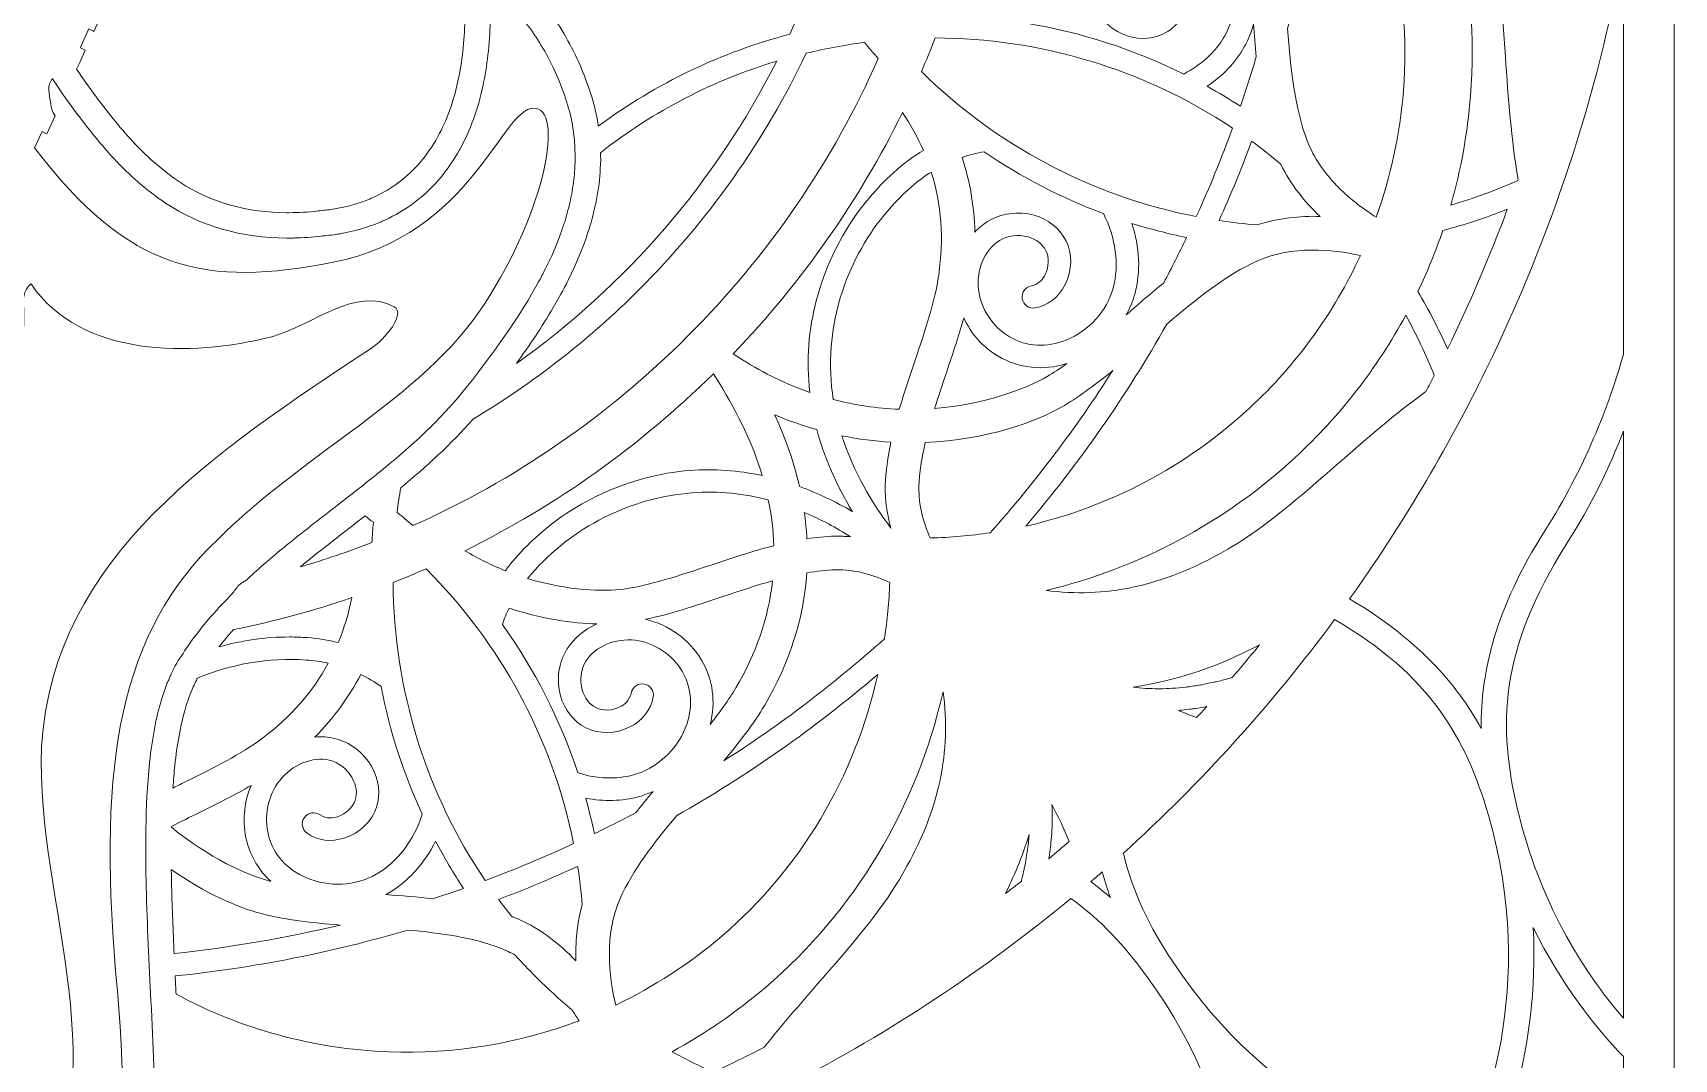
# Model space of a CAD drawing. Header units: millimetres. Extents: x -131 to 670, y -112 to 1620.
# Drawn here: x 60.8 to 254.4, y -29.6 to 91.5 of the extents above; entities that cross this region are included whole.
import ezdxf

# ---------------------------------------------------------------- set-up
doc = ezdxf.new("R2010")
doc.units = ezdxf.units.MM
doc.header["$MEASUREMENT"] = 0
doc.layers.add('Layer 4', color=7, linetype='Continuous')

msp = doc.modelspace()

# ---------------------------------------------------------------- linework, layer by layer
at = {"layer": 'Layer 4', "lineweight": 0}
msp.add_lwpolyline([(-130.85, 449.34), (-130.85, -111.88), (-130.85, -111.88), (254.45, -111.88), (254.45, -111.88), (254.45, 449.34), (-130.85, 449.34)], dxfattribs=at)
for points, knots in [([(111.75, 94.65), (111.76, 94.05), (111.76, 93.46), (111.74, 92.86), (111.68, 90.48), (111.43, 88.1), (110.93, 85.78), (110.44, 83.46), (109.65, 81.2), (108.52, 79.14), (107.94, 78.12), (107.28, 77.15), (106.54, 76.26), (105.79, 75.36), (104.93, 74.58), (104.03, 73.87), (103.12, 73.16), (102.11, 72.6), (101.08, 72.1), (100.55, 71.89), (100.04, 71.63), (99.49, 71.47), (99.49, 71.47), (98.68, 71.2), (98.68, 71.2), (98.68, 71.2), (97.84, 70.99), (97.84, 70.99), (97.3, 70.83), (96.72, 70.77), (96.16, 70.65), (95.6, 70.56), (95.01, 70.52), (94.43, 70.45), (93.27, 70.28), (92.12, 70.28), (90.97, 70.24), (90.88, 70.24), (90.8, 70.24), (90.71, 70.24), (86.2, 70.24), (81.81, 71.4), (78.07, 73.87), (76.18, 75.14), (74.44, 76.66), (72.83, 78.34), (71.23, 80.04), (69.76, 81.88), (68.33, 83.78), (67.52, 84.89), (66.69, 86.03), (65.92, 87.17), (65.92, 87.17), (66.29, 87.97), (66.29, 87.97), (66.29, 87.97), (66.94, 89.4), (66.94, 89.4), (66.94, 89.4), (66.94, 89.4), (66.94, 89.4), (66.94, 89.4), (66.94, 89.4), (66.94, 89.4), (66.94, 89.4), (66.37, 89.68), (66.37, 89.68), (66.37, 89.68), (66.37, 89.68), (66.37, 89.68), (66.37, 89.68), (66.37, 89.68), (66.37, 89.68), (66.37, 89.68), (66.48, 89.93), (66.48, 89.93), (66.48, 89.93), (67.39, 91.91), (67.39, 91.91), (67.39, 91.91), (67.83, 91.69), (67.83, 91.69), (67.83, 91.69), (67.96, 91.63), (67.96, 91.63), (67.96, 91.63), (67.96, 91.63), (67.96, 91.63), (67.96, 91.63), (67.96, 91.63), (67.96, 91.63), (67.96, 91.63), (69.71, 95.44), (69.71, 95.44), (69.71, 95.44), (69.71, 95.44), (69.71, 95.44), (69.71, 95.44), (69.71, 95.44), (69.71, 95.44), (69.71, 95.44), (69.14, 95.73), (69.14, 95.73), (69.14, 95.73), (69.64, 96.82), (69.64, 96.82), (69.64, 96.82), (70.3, 98.26), (70.3, 98.26), (70.3, 98.26), (70.85, 99.46), (70.85, 99.46), (70.85, 99.46), (71.29, 99.25), (71.29, 99.25), (71.29, 99.25), (71.42, 99.18), (71.42, 99.18), (71.42, 99.18), (71.42, 99.18), (71.42, 99.18), (71.42, 99.18), (71.43, 99.18), (71.43, 99.18), (71.43, 99.18), (73.17, 103), (73.17, 103), (73.17, 103), (73.17, 103), (73.17, 103), (73.17, 103), (73.17, 103), (73.17, 103), (73.17, 103), (73.17, 103), (73.17, 103), (73.17, 103), (72.6, 103.28), (72.6, 103.28), (72.6, 103.28), (74.31, 107.02), (74.31, 107.02), (74.31, 107.02), (74.89, 106.73), (74.89, 106.73), (74.89, 106.73), (76.64, 110.55), (76.64, 110.55), (76.64, 110.55), (76.64, 110.55), (76.64, 110.55), (76.64, 110.55), (76.64, 110.55), (76.64, 110.55), (76.64, 110.55), (76.06, 110.83), (76.06, 110.83), (76.06, 110.83), (76.06, 110.83), (76.06, 110.83), (76.06, 110.83), (76.06, 110.83), (76.06, 110.83), (76.06, 110.83), (76.31, 111.37), (76.31, 111.37), (76.31, 111.37), (77.77, 114.57), (77.77, 114.57), (77.77, 114.57), (78.19, 114.37), (78.19, 114.37), (78.19, 114.37), (78.35, 114.29), (78.35, 114.29), (78.35, 114.29), (78.35, 114.29), (78.35, 114.29), (78.35, 114.29), (80.1, 118.11), (80.1, 118.11), (80.1, 118.11), (80.1, 118.11), (80.1, 118.11), (80.1, 118.11), (80.1, 118.11), (80.1, 118.11), (80.1, 118.11), (80.09, 118.11), (80.09, 118.11), (80.09, 118.11), (79.52, 118.39), (79.52, 118.39), (79.52, 118.39), (80.44, 120.39), (80.44, 120.39), (80.44, 120.39), (81.92, 123.64), (81.92, 123.64), (81.92, 123.64), (82.46, 123.37), (82.46, 123.37), (82.46, 123.37), (82.5, 123.35), (82.5, 123.35), (82.5, 123.35), (82.5, 123.35), (82.5, 123.35), (82.5, 123.35), (82.5, 123.35), (82.5, 123.35), (82.5, 123.35), (84.25, 127.17), (84.25, 127.17), (84.25, 127.17), (84.25, 127.17), (84.25, 127.17), (84.25, 127.17), (84.25, 127.17), (84.25, 127.17), (84.25, 127.17), (84.21, 127.19), (84.21, 127.19), (84.21, 127.19), (84.2, 127.19), (84.2, 127.19), (84.2, 127.19), (84.16, 127.21), (84.16, 127.21), (84.16, 127.21), (83.67, 127.45), (83.67, 127.45), (83.67, 127.45), (85.85, 132.21), (85.85, 132.21), (85.85, 132.21), (86.08, 132.7), (86.08, 132.7), (86.08, 132.7), (86.31, 132.59), (86.31, 132.59), (86.31, 132.59), (86.65, 132.42), (86.65, 132.42), (86.65, 132.42), (86.65, 132.42), (86.65, 132.42), (86.65, 132.42), (88.4, 136.24), (88.4, 136.24), (88.4, 136.24), (88.4, 136.24), (88.4, 136.24), (88.4, 136.24), (88.4, 136.24), (88.4, 136.24), (88.4, 136.24), (87.83, 136.52), (87.83, 136.52), (87.83, 136.52), (87.83, 136.52), (87.83, 136.52), (87.83, 136.52), (87.83, 136.52), (87.83, 136.52), (87.83, 136.52), (90.23, 141.77), (90.23, 141.77), (90.23, 141.77), (90.4, 141.68), (90.4, 141.68), (90.4, 141.68), (90.81, 141.48), (90.81, 141.48), (90.81, 141.48), (90.81, 141.48), (90.81, 141.48), (90.81, 141.48), (90.81, 141.48), (90.81, 141.48), (90.81, 141.48), (92.56, 145.3), (92.56, 145.3), (92.56, 145.3), (92.56, 145.3), (92.56, 145.3), (92.56, 145.3), (92.56, 145.3), (92.56, 145.3), (92.56, 145.3), (92.2, 145.47), (92.2, 145.47), (92.2, 145.47), (91.98, 145.58), (91.98, 145.58), (91.98, 145.58), (95.08, 152.34), (95.08, 152.34), (95.08, 152.34), (95.5, 152.13), (95.5, 152.13), (95.5, 152.13), (95.65, 152.06), (95.65, 152.06), (95.65, 152.06), (95.65, 152.06), (95.65, 152.06), (95.65, 152.06), (95.65, 152.06), (95.65, 152.06), (95.65, 152.06), (97.4, 155.88), (97.4, 155.88), (97.4, 155.88), (97.4, 155.88), (97.4, 155.88), (97.4, 155.88), (97.05, 156.05), (97.05, 156.05), (97.05, 156.05), (96.83, 156.16), (96.83, 156.16), (96.83, 156.16), (98.68, 160.2), (98.68, 160.2), (98.68, 160.2), (99.92, 162.92), (99.92, 162.92), (99.92, 162.92), (100.5, 162.63), (100.5, 162.63), (100.5, 162.63), (102.25, 166.45), (102.25, 166.45), (102.25, 166.45), (102.25, 166.45), (102.25, 166.45), (102.25, 166.45), (102.25, 166.45), (102.25, 166.45), (102.25, 166.45), (101.88, 166.63), (101.88, 166.63), (101.88, 166.63), (101.67, 166.73), (101.67, 166.73), (101.67, 166.73), (104.77, 173.49), (104.77, 173.49), (104.77, 173.49), (105.35, 173.21), (105.35, 173.21), (105.35, 173.21), (107.1, 177.03), (107.1, 177.03), (107.1, 177.03), (107.1, 177.03), (107.1, 177.03), (107.1, 177.03), (107.1, 177.03), (107.1, 177.03), (107.1, 177.03), (106.74, 177.2), (106.74, 177.2), (106.74, 177.2), (106.52, 177.31), (106.52, 177.31), (106.52, 177.31), (110.31, 185.58), (110.31, 185.58), (110.31, 185.58), (110.89, 185.3), (110.89, 185.3), (110.89, 185.3), (112.63, 189.11), (112.63, 189.11), (112.63, 189.11), (112.63, 189.11), (112.63, 189.11), (112.63, 189.11), (112.06, 189.4), (112.06, 189.4), (112.06, 189.4), (114.84, 195.48), (114.84, 195.48), (116.26, 193.73), (117.79, 192.04), (119.41, 190.41), (128.12, 181.71), (138.66, 175.94), (149.8, 173.09), (150.91, 170.7), (151.94, 168.26), (152.87, 165.77), (147.14, 155.95), (143.84, 144.55), (143.84, 132.38), (143.84, 120.06), (147.22, 108.51), (153.09, 98.61), (152.19, 96.12), (151.18, 93.68), (150.08, 91.29), (142.07, 89.19), (134.39, 85.57), (127.49, 80.44), (127.19, 82.8), (126.39, 85.05), (125.52, 87.22), (124.53, 89.46), (123.4, 91.64), (121.94, 93.65), (121.2, 94.64), (120.38, 95.59), (119.41, 96.42), (118.46, 97.24), (117.32, 97.95), (115.97, 98.21), (115.72, 98.25), (115.46, 98.28), (115.2, 98.28), (114.76, 98.28), (114.32, 98.21), (113.89, 98.05), (113.21, 97.8), (112.6, 97.31), (112.23, 96.68), (112.04, 96.37), (111.92, 96.02), (111.83, 95.67), (111.81, 95.5), (111.76, 95.32), (111.76, 95.14), (111.76, 95.14), (111.75, 94.87), (111.75, 94.87), (111.75, 94.87), (111.75, 94.65), (111.75, 94.65)], [0, 0, 0, 0, 1, 1, 1, 2, 2, 2, 3, 3, 3, 4, 4, 4, 5, 5, 5, 6, 6, 6, 7, 7, 7, 8, 8, 8, 9, 9, 9, 10, 10, 10, 11, 11, 11, 12, 12, 12, 13, 13, 13, 14, 14, 14, 15, 15, 15, 16, 16, 16, 17, 17, 17, 18, 18, 18, 19, 19, 19, 20, 20, 20, 21, 21, 21, 22, 22, 22, 23, 23, 23, 24, 24, 24, 25, 25, 25, 26, 26, 26, 27, 27, 27, 28, 28, 28, 29, 29, 29, 30, 30, 30, 31, 31, 31, 32, 32, 32, 33, 33, 33, 34, 34, 34, 35, 35, 35, 36, 36, 36, 37, 37, 37, 38, 38, 38, 39, 39, 39, 40, 40, 40, 41, 41, 41, 42, 42, 42, 43, 43, 43, 44, 44, 44, 45, 45, 45, 46, 46, 46, 47, 47, 47, 48, 48, 48, 49, 49, 49, 50, 50, 50, 51, 51, 51, 52, 52, 52, 53, 53, 53, 54, 54, 54, 55, 55, 55, 56, 56, 56, 57, 57, 57, 58, 58, 58, 59, 59, 59, 60, 60, 60, 61, 61, 61, 62, 62, 62, 63, 63, 63, 64, 64, 64, 65, 65, 65, 66, 66, 66, 67, 67, 67, 68, 68, 68, 69, 69, 69, 70, 70, 70, 71, 71, 71, 72, 72, 72, 73, 73, 73, 74, 74, 74, 75, 75, 75, 76, 76, 76, 77, 77, 77, 78, 78, 78, 79, 79, 79, 80, 80, 80, 81, 81, 81, 82, 82, 82, 83, 83, 83, 84, 84, 84, 85, 85, 85, 86, 86, 86, 87, 87, 87, 88, 88, 88, 89, 89, 89, 90, 90, 90, 91, 91, 91, 92, 92, 92, 93, 93, 93, 94, 94, 94, 95, 95, 95, 96, 96, 96, 97, 97, 97, 98, 98, 98, 99, 99, 99, 100, 100, 100, 101, 101, 101, 102, 102, 102, 103, 103, 103, 104, 104, 104, 105, 105, 105, 106, 106, 106, 107, 107, 107, 108, 108, 108, 109, 109, 109, 110, 110, 110, 111, 111, 111, 112, 112, 112, 113, 113, 113, 114, 114, 114, 115, 115, 115, 116, 116, 116, 117, 117, 117, 118, 118, 118, 119, 119, 119, 120, 120, 120, 121, 121, 121, 122, 122, 122, 123, 123, 123, 124, 124, 124, 125, 125, 125, 126, 126, 126, 127, 127, 127, 128, 128, 128, 129, 129, 129, 130, 130, 130, 131, 131, 131, 132, 132, 132, 133, 133, 133, 134, 134, 134, 135, 135, 135, 136, 136, 136, 137, 137, 137, 138, 138, 138, 139, 139, 139, 140, 140, 140, 141, 141, 141, 142, 142, 142, 143, 143, 143, 144, 144, 144, 145, 145, 145, 146, 146, 146, 146]), ([(228.08, 71.14), (229.28, 75.31), (230.07, 79.62), (230.42, 84.02), (231.52, 97.88), (228.07, 111.58), (220.62, 123.44), (223.46, 121.3), (225.85, 118.75), (227.76, 115.81), (230.55, 111.52), (231.89, 107.1), (232.64, 104.14), (233.77, 99.76), (234.15, 94.34), (234.54, 88.61), (234.87, 83.79), (235.22, 78.88), (236.03, 74.15), (236.01, 74.11), (236, 74.07), (235.98, 74.03), (233.43, 72.9), (230.79, 71.93), (228.08, 71.14)], [0, 0, 0, 0, 1, 1, 1, 2, 2, 2, 3, 3, 3, 4, 4, 4, 5, 5, 5, 6, 6, 6, 7, 7, 7, 8, 8, 8, 8]), ([(214.81, 73.26), (214.75, 73.33), (214.68, 73.39), (214.62, 73.45), (213.19, 74.93), (211.93, 76.68), (211.15, 78.71), (209.68, 82.53), (209.18, 87.23), (208.83, 91.95), (211.26, 100.95), (212.86, 110.22), (213.61, 119.66), (220.29, 109.17), (223.48, 96.9), (222.51, 84.65), (222.1, 79.49), (221, 74.48), (219.28, 69.71), (217.85, 70.62), (216.25, 71.8), (214.81, 73.26)], [0, 0, 0, 0, 1, 1, 1, 2, 2, 2, 3, 3, 3, 4, 4, 4, 5, 5, 5, 6, 6, 6, 7, 7, 7, 7]), ([(185.51, 99.85), (185.16, 98.59), (185.09, 97.28), (185.38, 96.03), (185.8, 94.23), (187.05, 92.58), (188.74, 91.62), (190.26, 90.76), (191.95, 90.56), (193.5, 91.06), (195.15, 91.6), (196.54, 93.03), (197.13, 94.81), (197.65, 96.4), (197.44, 98.01), (196.56, 99.26), (196.14, 99.85), (195.31, 99.99), (194.72, 99.57), (194.12, 99.15), (193.98, 98.32), (194.4, 97.72), (194.94, 96.97), (194.77, 96.1), (194.62, 95.64), (194.3, 94.68), (193.52, 93.85), (192.68, 93.58), (191.85, 93.31), (190.91, 93.43), (190.04, 93.92), (189.01, 94.51), (188.21, 95.55), (187.96, 96.63), (187.5, 98.63), (188.48, 101.03), (190.34, 102.48), (192.14, 103.88), (194.63, 104.39), (196.84, 103.81), (199.1, 103.21), (200.87, 101.62), (201.84, 99.33), (202.96, 96.68), (202.79, 93.52), (201.41, 91.09), (200.36, 89.24), (198.64, 87.68), (196.57, 86.6), (190.65, 89.53), (184.39, 91.53), (178, 92.59), (177.72, 93.13), (177.47, 93.69), (177.25, 94.26), (180.66, 95.94), (183.45, 97.97), (185.51, 99.85)], [0, 0, 0, 0, 1, 1, 1, 2, 2, 2, 3, 3, 3, 4, 4, 4, 5, 5, 5, 6, 6, 6, 7, 7, 7, 8, 8, 8, 9, 9, 9, 10, 10, 10, 11, 11, 11, 12, 12, 12, 13, 13, 13, 14, 14, 14, 15, 15, 15, 16, 16, 16, 17, 17, 17, 18, 18, 18, 19, 19, 19, 19]), ([(248.45, 53.5), (246.74, 47.49), (243.9, 40.1), (239.2, 32.72), (233.36, 23.58), (231.6, 16.03), (231.67, 9.39), (228.76, 14.71), (224.18, 19.94), (216.15, 24.68), (222.19, 33.15), (227.58, 42.17), (232.24, 51.7), (239.97, 67.52), (245.38, 84.07), (248.45, 100.94), (248.45, 100.94), (248.45, 53.5), (248.45, 53.5)], [0, 0, 0, 0, 1, 1, 1, 2, 2, 2, 3, 3, 3, 4, 4, 4, 5, 5, 5, 6, 6, 6, 6]), ([(74.14, -9.32), (74.25, -13.8), (74.48, -18.34), (74.7, -22.74), (74.95, -27.81), (75.21, -33.06), (75.3, -38.22), (75.34, -41), (75.33, -43.27), (75.27, -45.4), (75.19, -48.15), (75.05, -50.41), (74.82, -52.52), (74.56, -54.95), (74.18, -57.3), (73.67, -59.48), (73.15, -61.71), (72.46, -63.99), (71.63, -66.26), (71.52, -66.56), (71.4, -66.85), (71.29, -67.15), (68.99, -67.63), (66.65, -67.99), (64.27, -68.26), (69.31, -61.73), (72.86, -44.37), (70.74, -21.57), (68.38, 3.72), (70.52, 19.39), (81.57, 30.7), (92.62, 42.01), (106.66, 48.15), (114.01, 59.41), (121.36, 70.68), (123.52, 82.62), (119.82, 82.57), (116.11, 82.53), (112.49, 67.59), (96.21, 64.4), (81.21, 61.47), (72.15, 63.17), (60.97, 77.9), (60.97, 77.9), (61.85, 79.82), (61.85, 79.82), (61.85, 79.82), (62.43, 79.54), (62.43, 79.54), (62.43, 79.54), (63.41, 81.68), (63.41, 81.68), (63.28, 81.81), (63.17, 81.97), (63.1, 82.16), (62.97, 82.56), (62.89, 82.93), (62.85, 83.31), (62.76, 83.77), (62.69, 84.22), (62.65, 84.71), (62.61, 85.26), (62.79, 85.7), (63.08, 86.03), (63.08, 86.03), (63.43, 85.5), (63.43, 85.5), (64.23, 84.3), (65.09, 83.12), (65.91, 82), (65.91, 82), (65.92, 81.99), (65.92, 81.99), (65.92, 81.99), (65.93, 81.97), (65.93, 81.97), (67.71, 79.61), (69.16, 77.86), (70.64, 76.29), (70.64, 76.29), (70.65, 76.27), (70.65, 76.27), (70.65, 76.27), (70.66, 76.26), (70.66, 76.26), (72.56, 74.29), (74.44, 72.69), (76.42, 71.37), (80.5, 68.67), (85.45, 67.24), (90.71, 67.24), (90.81, 67.24), (90.9, 67.24), (91, 67.24), (91, 67.24), (91.04, 67.24), (91.04, 67.24), (91.04, 67.24), (91.07, 67.24), (91.07, 67.24), (91.27, 67.25), (91.47, 67.25), (91.67, 67.26), (92.68, 67.29), (93.71, 67.32), (94.82, 67.48), (95, 67.5), (95.19, 67.52), (95.37, 67.54), (95.78, 67.58), (96.2, 67.62), (96.64, 67.69), (96.64, 67.69), (96.72, 67.7), (96.72, 67.7), (96.72, 67.7), (96.79, 67.72), (96.79, 67.72), (96.94, 67.75), (97.11, 67.78), (97.29, 67.81), (97.69, 67.88), (98.14, 67.96), (98.63, 68.1), (98.63, 68.1), (99.41, 68.3), (99.41, 68.3), (99.41, 68.3), (99.51, 68.32), (99.51, 68.32), (99.51, 68.32), (99.62, 68.36), (99.62, 68.36), (99.62, 68.36), (100.39, 68.61), (100.39, 68.61), (100.91, 68.77), (101.37, 68.96), (101.77, 69.13), (101.91, 69.2), (102.05, 69.26), (102.2, 69.31), (102.2, 69.31), (102.3, 69.36), (102.3, 69.36), (102.3, 69.36), (102.41, 69.41), (102.41, 69.41), (103.4, 69.9), (104.69, 70.58), (105.88, 71.51), (107.06, 72.44), (108.03, 73.36), (108.84, 74.33), (108.84, 74.33), (108.85, 74.34), (108.85, 74.34), (108.85, 74.34), (108.86, 74.35), (108.86, 74.35), (109.7, 75.38), (110.47, 76.49), (111.13, 77.66), (111.13, 77.66), (111.14, 77.68), (111.14, 77.68), (111.14, 77.68), (111.15, 77.7), (111.15, 77.7), (112.38, 79.94), (113.3, 82.46), (113.86, 85.15), (114.38, 87.53), (114.67, 90.1), (114.74, 92.8), (114.76, 93.43), (114.76, 94.06), (114.75, 94.69), (114.75, 94.69), (114.75, 94.83), (114.75, 94.83), (114.75, 94.83), (114.76, 94.99), (114.76, 94.99), (114.76, 94.99), (114.76, 95), (114.76, 95), (114.76, 95.01), (114.77, 95.03), (114.77, 95.04), (114.78, 95.08), (114.79, 95.1), (114.79, 95.11), (114.79, 95.11), (114.79, 95.12), (114.79, 95.12), (114.79, 95.12), (114.82, 95.16), (114.82, 95.16), (114.83, 95.18), (114.88, 95.22), (114.92, 95.23), (115, 95.26), (115.09, 95.28), (115.2, 95.28), (115.28, 95.28), (115.35, 95.27), (115.43, 95.26), (116.07, 95.13), (116.73, 94.76), (117.47, 94.14), (118.17, 93.54), (118.84, 92.8), (119.51, 91.88), (120.66, 90.31), (121.69, 88.46), (122.76, 86.06), (123.56, 84.05), (124.33, 81.91), (124.55, 79.8), (124.55, 79.8), (124.55, 79.74), (124.55, 79.74), (124.55, 79.74), (124.56, 79.68), (124.56, 79.68), (124.56, 79.68), (124.68, 78.85), (124.68, 78.85), (124.69, 78.75), (124.7, 78.62), (124.7, 78.49), (124.7, 78.37), (124.71, 78.25), (124.71, 78.14), (124.72, 77.93), (124.73, 77.72), (124.74, 77.51), (124.76, 77.15), (124.77, 76.82), (124.77, 76.5), (124.76, 76.23), (124.74, 75.96), (124.73, 75.69), (124.68, 74.83), (124.63, 74.02), (124.49, 73.31), (124.49, 73.31), (124.46, 73.2), (124.46, 73.2), (124.46, 73.2), (124.45, 73.08), (124.45, 73.08), (124.35, 72.28), (124.14, 71.43), (123.91, 70.54), (123.85, 70.32), (123.8, 70.09), (123.74, 69.86), (123.66, 69.57), (123.55, 69.26), (123.44, 68.92), (123.37, 68.71), (123.29, 68.5), (123.23, 68.28), (123.23, 68.28), (122.97, 67.51), (122.97, 67.51), (122.97, 67.51), (122.66, 66.76), (122.66, 66.76), (122.66, 66.76), (121.99, 65.15), (121.99, 65.15), (121.99, 65.15), (121.23, 63.58), (121.23, 63.58), (121.23, 63.58), (121.21, 63.55), (121.21, 63.55), (121.21, 63.55), (121.2, 63.53), (121.2, 63.53), (120.98, 63.05), (120.72, 62.57), (120.45, 62.1), (120.45, 62.1), (119.58, 60.54), (119.58, 60.54), (117.4, 56.88), (114.81, 53.23), (111.44, 49.03), (108.89, 45.92), (105.68, 42.85), (101.33, 39.36), (99.72, 38.07), (98.06, 36.79), (96.46, 35.54), (94.31, 33.88), (92.08, 32.15), (89.94, 30.39), (89.94, 30.39), (89.93, 30.38), (89.93, 30.38), (89.93, 30.38), (89.92, 30.38), (89.92, 30.38), (88.66, 29.32), (87.26, 28.11), (85.83, 26.77), (85.78, 26.76), (85.73, 26.75), (85.68, 26.73), (85.47, 26.59), (85.27, 26.45), (85.07, 26.3), (84.8, 25.96), (84.54, 25.61), (84.28, 25.26), (82.61, 23.6), (80.96, 21.75), (79.5, 19.74), (79.5, 19.74), (79.45, 19.68), (79.45, 19.68), (79.45, 19.68), (79.41, 19.62), (79.41, 19.62), (79.24, 19.36), (79.06, 19.09), (78.86, 18.81), (78.36, 18.08), (77.84, 17.33), (77.41, 16.48), (77.17, 16.05), (77, 15.64), (76.85, 15.27), (76.78, 15.11), (76.71, 14.95), (76.65, 14.82), (76.65, 14.82), (76.59, 14.69), (76.59, 14.69), (76.59, 14.69), (76.54, 14.55), (76.54, 14.55), (76.36, 14.04), (76.14, 13.44), (75.95, 12.84), (75.95, 12.84), (75.94, 12.81), (75.94, 12.81), (75.94, 12.81), (75.93, 12.78), (75.93, 12.78), (75.29, 10.62), (74.85, 8.26), (74.53, 5.37), (74.53, 5.37), (74.53, 5.36), (74.53, 5.36), (74.53, 5.36), (74.53, 5.35), (74.53, 5.35), (74, 0.09), (74.05, -5.25), (74.14, -9.32)], [0, 0, 0, 0, 1, 1, 1, 2, 2, 2, 3, 3, 3, 4, 4, 4, 5, 5, 5, 6, 6, 6, 7, 7, 7, 8, 8, 8, 9, 9, 9, 10, 10, 10, 11, 11, 11, 12, 12, 12, 13, 13, 13, 14, 14, 14, 15, 15, 15, 16, 16, 16, 17, 17, 17, 18, 18, 18, 19, 19, 19, 20, 20, 20, 21, 21, 21, 22, 22, 22, 23, 23, 23, 24, 24, 24, 25, 25, 25, 26, 26, 26, 27, 27, 27, 28, 28, 28, 29, 29, 29, 30, 30, 30, 31, 31, 31, 32, 32, 32, 33, 33, 33, 34, 34, 34, 35, 35, 35, 36, 36, 36, 37, 37, 37, 38, 38, 38, 39, 39, 39, 40, 40, 40, 41, 41, 41, 42, 42, 42, 43, 43, 43, 44, 44, 44, 45, 45, 45, 46, 46, 46, 47, 47, 47, 48, 48, 48, 49, 49, 49, 50, 50, 50, 51, 51, 51, 52, 52, 52, 53, 53, 53, 54, 54, 54, 55, 55, 55, 56, 56, 56, 57, 57, 57, 58, 58, 58, 59, 59, 59, 60, 60, 60, 61, 61, 61, 62, 62, 62, 63, 63, 63, 64, 64, 64, 65, 65, 65, 66, 66, 66, 67, 67, 67, 68, 68, 68, 69, 69, 69, 70, 70, 70, 71, 71, 71, 72, 72, 72, 73, 73, 73, 74, 74, 74, 75, 75, 75, 76, 76, 76, 77, 77, 77, 78, 78, 78, 79, 79, 79, 80, 80, 80, 81, 81, 81, 82, 82, 82, 83, 83, 83, 84, 84, 84, 85, 85, 85, 86, 86, 86, 87, 87, 87, 88, 88, 88, 89, 89, 89, 90, 90, 90, 91, 91, 91, 92, 92, 92, 93, 93, 93, 94, 94, 94, 95, 95, 95, 96, 96, 96, 97, 97, 97, 98, 98, 98, 99, 99, 99, 100, 100, 100, 101, 101, 101, 102, 102, 102, 103, 103, 103, 104, 104, 104, 105, 105, 105, 106, 106, 106, 107, 107, 107, 108, 108, 108, 109, 109, 109, 110, 110, 110, 111, 111, 111, 112, 112, 112, 113, 113, 113, 114, 114, 114, 115, 115, 115, 116, 116, 116, 117, 117, 117, 118, 118, 118, 119, 119, 119, 120, 120, 120, 121, 121, 121, 122, 122, 122, 122]), ([(203.71, 89.79), (204.2, 90.64), (204.56, 91.56), (204.81, 92.52), (204.91, 91.22), (205.01, 89.91), (205.13, 88.62), (204.54, 86.66), (203.92, 84.72), (203.26, 82.79), (201.97, 83.63), (200.66, 84.41), (199.34, 85.15), (201.16, 86.38), (202.67, 87.95), (203.71, 89.79)], [0, 0, 0, 0, 1, 1, 1, 2, 2, 2, 3, 3, 3, 4, 4, 4, 5, 5, 5, 5]), ([(132.3, 61.16), (140.54, 69.4), (147.17, 78.83), (152.02, 89.05), (154.29, 89.6), (156.58, 90.03), (158.89, 90.33), (159.42, 89.68), (159.97, 89.05), (160.52, 88.43), (155.2, 76.36), (147.64, 65.27), (138.03, 55.67), (128.52, 46.15), (117.53, 38.63), (105.59, 33.32), (104.99, 33.85), (104.37, 34.38), (103.74, 34.88), (103.86, 35.86), (104.01, 36.84), (104.17, 37.8), (107.19, 40.27), (110.11, 42.92), (112.71, 45.89), (119.76, 50.1), (126.34, 55.2), (132.3, 61.16)], [0, 0, 0, 0, 1, 1, 1, 2, 2, 2, 3, 3, 3, 4, 4, 4, 5, 5, 5, 6, 6, 6, 7, 7, 7, 8, 8, 8, 9, 9, 9, 9]), ([(165.62, 86.88), (166.18, 88.2), (166.73, 89.51), (167.25, 90.85), (179.51, 90.81), (191.75, 87.27), (202.34, 80.23), (201.05, 76.69), (199.62, 73.21), (198.05, 69.78), (185.56, 72.21), (174.36, 78.3), (165.62, 86.88)], [0, 0, 0, 0, 1, 1, 1, 2, 2, 2, 3, 3, 3, 4, 4, 4, 4]), ([(125.78, 66.47), (125.78, 66.47), (126.08, 67.35), (126.08, 67.35), (126.26, 67.93), (126.48, 68.51), (126.64, 69.1), (126.94, 70.3), (127.28, 71.49), (127.43, 72.72), (127.67, 73.93), (127.69, 75.18), (127.78, 76.41), (127.77, 76.71), (127.76, 77.02), (127.75, 77.32), (134.09, 82.28), (141.15, 85.89), (148.54, 88.12), (141.34, 73.87), (130.74, 61.62), (117.82, 52.44), (119.36, 54.58), (120.83, 56.77), (122.18, 59.04), (122.18, 59.04), (123.07, 60.64), (123.07, 60.64), (123.37, 61.17), (123.67, 61.71), (123.92, 62.27), (123.92, 62.27), (124.73, 63.92), (124.73, 63.92), (124.73, 63.92), (125.44, 65.62), (125.44, 65.62), (125.44, 65.62), (125.78, 66.47), (125.78, 66.47)], [0, 0, 0, 0, 1, 1, 1, 2, 2, 2, 3, 3, 3, 4, 4, 4, 5, 5, 5, 6, 6, 6, 7, 7, 7, 8, 8, 8, 9, 9, 9, 10, 10, 10, 11, 11, 11, 12, 12, 12, 13, 13, 13, 13]), ([(152.45, 49.04), (149.73, 49.98), (147.07, 51.27), (144.49, 52.89), (144.49, 52.89), (143.39, 53.58), (143.39, 53.58), (151.59, 62.11), (158.3, 71.72), (163.39, 82.07), (164.37, 80.62), (165.18, 79.12), (165.85, 77.57), (164.78, 76.94), (163.75, 76.21), (162.78, 75.36), (162.25, 74.9), (161.73, 74.42), (161.24, 73.93), (156.11, 68.8), (152.9, 61.89), (152.33, 54.64), (152.18, 52.78), (152.23, 50.91), (152.45, 49.04)], [0, 0, 0, 0, 1, 1, 1, 2, 2, 2, 3, 3, 3, 4, 4, 4, 5, 5, 5, 6, 6, 6, 7, 7, 7, 8, 8, 8, 8]), ([(204.59, 78.67), (205.76, 77.82), (206.9, 76.91), (208.02, 75.97), (209.2, 73.54), (210.87, 71.48), (212.67, 69.8), (210.3, 69.87), (207.75, 69.62), (205.28, 68.8), (203.76, 68.92), (202.25, 69.09), (200.75, 69.32), (202.14, 72.39), (203.41, 75.51), (204.59, 78.67)], [0, 0, 0, 0, 1, 1, 1, 2, 2, 2, 3, 3, 3, 4, 4, 4, 5, 5, 5, 5]), ([(182.72, 55.22), (180.41, 54.28), (178.03, 54.41), (176.02, 55.59), (174.05, 56.74), (172.64, 58.86), (172.36, 61.13), (172.07, 63.46), (173.08, 65.86), (174.82, 66.95), (175.76, 67.54), (177.05, 67.7), (178.2, 67.39), (179.16, 67.12), (179.91, 66.54), (180.31, 65.76), (180.71, 64.98), (180.67, 63.84), (180.22, 62.93), (180, 62.51), (179.51, 61.77), (178.6, 61.61), (177.88, 61.49), (177.39, 60.81), (177.51, 60.09), (177.63, 59.37), (178.32, 58.88), (179.04, 59), (180.54, 59.26), (181.83, 60.26), (182.58, 61.75), (183.42, 63.42), (183.46, 65.42), (182.67, 66.96), (181.93, 68.41), (180.6, 69.47), (178.91, 69.94), (177.04, 70.45), (174.99, 70.17), (173.41, 69.19), (172.86, 68.85), (172.37, 68.43), (171.93, 67.95), (171.86, 71), (171.35, 73.95), (170.41, 76.77), (171.27, 77.06), (172.14, 77.28), (173.02, 77.42), (177.37, 74.46), (182.09, 72), (187.1, 70.13), (188.56, 67.28), (188.99, 64.08), (188.24, 61.35), (187.5, 58.65), (185.39, 56.31), (182.72, 55.22)], [0, 0, 0, 0, 1, 1, 1, 2, 2, 2, 3, 3, 3, 4, 4, 4, 5, 5, 5, 6, 6, 6, 7, 7, 7, 8, 8, 8, 9, 9, 9, 10, 10, 10, 11, 11, 11, 12, 12, 12, 13, 13, 13, 14, 14, 14, 15, 15, 15, 16, 16, 16, 17, 17, 17, 18, 18, 18, 19, 19, 19, 19]), ([(155.22, 48.2), (154.91, 50.19), (154.8, 52.27), (154.97, 54.44), (155.54, 61.69), (159.02, 68.59), (164.51, 73.37), (165.24, 73.99), (166, 74.55), (166.78, 75.04), (167.98, 71.23), (168.28, 67.17), (167.66, 62.88), (167.22, 59.79), (166.06, 56.36), (164.84, 52.72), (164.2, 50.85), (163.57, 48.96), (163.01, 47.06), (160.37, 47.15), (157.77, 47.53), (155.22, 48.2)], [0, 0, 0, 0, 1, 1, 1, 2, 2, 2, 3, 3, 3, 4, 4, 4, 5, 5, 5, 6, 6, 6, 7, 7, 7, 7]), ([(224.2, 60.95), (225.32, 63.28), (226.3, 65.68), (227.14, 68.13), (229.74, 68.82), (232.29, 69.66), (234.76, 70.65), (232.7, 65.1), (230.35, 59.6), (227.7, 54.17), (226.67, 56.48), (225.51, 58.75), (224.2, 60.95)], [0, 0, 0, 0, 1, 1, 1, 2, 2, 2, 3, 3, 3, 4, 4, 4, 4]), ([(190.45, 68.98), (192.56, 68.32), (194.71, 67.76), (196.91, 67.31), (196.05, 65.51), (195.15, 63.74), (194.22, 61.97), (192.75, 60.77), (191.31, 59.52), (189.89, 58.27), (189.85, 58.24), (189.82, 58.22), (189.78, 58.19), (190.22, 58.97), (190.56, 59.79), (190.79, 60.64), (191.52, 63.3), (191.39, 66.2), (190.45, 68.98)], [0, 0, 0, 0, 1, 1, 1, 2, 2, 2, 3, 3, 3, 4, 4, 4, 5, 5, 5, 6, 6, 6, 6]), ([(177.93, 33.26), (184.27, 40.72), (189.83, 48.69), (194.57, 57.08), (198.06, 60.08), (201.65, 62.95), (205.29, 64.57), (209.36, 66.37), (214.05, 65.94), (217.42, 65.19), (214.32, 58.46), (209.9, 52.34), (204.34, 47.19), (196.83, 40.24), (187.72, 35.48), (177.93, 33.26)], [0, 0, 0, 0, 1, 1, 1, 2, 2, 2, 3, 3, 3, 4, 4, 4, 5, 5, 5, 5]), ([(60.02, -48.12), (56.14, -53.41), (50.5, -42.83), (48.38, -38.24), (43.44, -27.66), (37.09, -19.19), (30.39, -9.67), (29.33, -7.55), (32.15, -5.08), (33.92, -3.32), (50.5, 13.62), (60.37, 36.55), (59.67, 60.18), (59.67, 60.5), (59.96, 61.4), (60.55, 61.83), (66.46, 53.13), (79.36, 53.2), (88.95, 55.6), (93.89, 57.01), (98.83, 61.6), (103.41, 59.13), (104.82, 58.42), (102.35, 55.25), (100.59, 54.19), (82.6, 42.19), (63.2, 29.85), (61.78, 7.27), (61.08, -11.43), (71.66, -31.89), (60.02, -48.12)], [0, 0, 0, 0, 1, 1, 1, 2, 2, 2, 3, 3, 3, 4, 4, 4, 5, 5, 5, 6, 6, 6, 7, 7, 7, 8, 8, 8, 9, 9, 9, 10, 10, 10, 10]), ([(202.29, 30.85), (199.66, 29.3), (195.59, 27.11), (190.58, 26.05), (187.21, 25.34), (183.78, 25.22), (180.33, 25.68), (191.24, 28.28), (201.44, 33.69), (209.73, 41.36), (215.02, 46.26), (219.4, 51.93), (222.77, 58.14), (224.05, 55.83), (225.17, 53.46), (226.14, 51.05), (225.81, 50.41), (225.48, 49.77), (225.15, 49.14), (221.5, 46.49), (218.02, 43.46), (214.61, 40.49), (210.28, 36.72), (206.18, 33.15), (202.29, 30.85)], [0, 0, 0, 0, 1, 1, 1, 2, 2, 2, 3, 3, 3, 4, 4, 4, 5, 5, 5, 6, 6, 6, 7, 7, 7, 8, 8, 8, 8]), ([(168.6, 51.46), (169.33, 53.64), (170.04, 55.76), (170.61, 57.82), (171.48, 55.95), (172.91, 54.34), (174.68, 53.31), (177.14, 51.87), (179.98, 51.57), (182.76, 52.43), (182, 51.88), (181.23, 51.38), (180.47, 50.93), (178.02, 49.48), (173.06, 47.62), (167.18, 47.15), (167.63, 48.59), (168.11, 50.03), (168.6, 51.46)], [0, 0, 0, 0, 1, 1, 1, 2, 2, 2, 3, 3, 3, 4, 4, 4, 5, 5, 5, 6, 6, 6, 6]), ([(111.75, 30.37), (122.44, 35.64), (132.33, 42.65), (141.07, 51.24), (141.07, 51.24), (141.75, 50.15), (141.75, 50.15), (144.06, 46.46), (145.75, 42.82), (146.83, 39.23), (144, 39.84), (141.15, 40.05), (138.33, 39.83), (131.09, 39.26), (124.17, 36.05), (119.05, 30.92), (118.55, 30.43), (118.07, 29.91), (117.61, 29.38), (117.23, 28.93), (116.86, 28.47), (116.52, 28.01), (114.95, 28.63), (113.34, 29.41), (111.75, 30.37)], [0, 0, 0, 0, 1, 1, 1, 2, 2, 2, 3, 3, 3, 4, 4, 4, 5, 5, 5, 6, 6, 6, 7, 7, 7, 8, 8, 8, 8]), ([(166.66, 31.87), (165.84, 33.7), (165.27, 35.76), (165.33, 37.9), (165.37, 39.57), (165.66, 41.33), (166.08, 43.14), (173.27, 43.43), (179.18, 45.56), (182.49, 47.51), (184.41, 48.65), (186.3, 50.06), (188.19, 51.61), (183.92, 44.91), (179.1, 38.51), (173.74, 32.48), (171.41, 32.13), (169.05, 31.93), (166.66, 31.87)], [0, 0, 0, 0, 1, 1, 1, 2, 2, 2, 3, 3, 3, 4, 4, 4, 5, 5, 5, 6, 6, 6, 6]), ([(151.22, 37.95), (150.58, 40.76), (149.62, 43.58), (148.3, 46.41), (149.98, 45.69), (151.64, 45.12), (153.28, 44.65), (154.16, 41.36), (155.58, 38.11), (157.5, 34.96), (155.45, 36.18), (153.35, 37.17), (151.22, 37.95)], [0, 0, 0, 0, 1, 1, 1, 2, 2, 2, 3, 3, 3, 4, 4, 4, 4]), ([(156.24, 43.93), (158.22, 43.53), (160.15, 43.28), (162.02, 43.17), (161.65, 41.43), (161.41, 39.71), (161.36, 38.01), (161.31, 36.28), (161.58, 34.61), (162.02, 33.04), (159.81, 35.97), (157.6, 39.66), (156.24, 43.93)], [0, 0, 0, 0, 1, 1, 1, 2, 2, 2, 3, 3, 3, 4, 4, 4, 4]), ([(248.45, -24.79), (243.56, -19.08), (238.54, -10.98), (235.97, -0.16), (233.66, 9.57), (233.75, 18.62), (241.72, 31.11), (244.71, 35.79), (246.87, 40.32), (248.45, 44.47), (248.45, 44.47), (248.45, -24.79), (248.45, -24.79)], [0, 0, 0, 0, 1, 1, 1, 2, 2, 2, 3, 3, 3, 4, 4, 4, 4]), ([(140.68, 28.64), (137.05, 27.43), (133.61, 26.28), (130.52, 25.84), (128.21, 25.52), (123.95, 25.63), (119.15, 27.08), (119.3, 27.27), (119.45, 27.46), (119.61, 27.64), (124.38, 33.14), (131.28, 36.62), (138.54, 37.19), (141.74, 37.44), (144.76, 37.09), (147.55, 36.35), (147.93, 34.54), (148.16, 32.74), (148.21, 30.96), (145.7, 30.31), (143.17, 29.47), (140.68, 28.64)], [0, 0, 0, 0, 1, 1, 1, 2, 2, 2, 3, 3, 3, 4, 4, 4, 5, 5, 5, 6, 6, 6, 7, 7, 7, 7]), ([(157.24, 32.01), (156.64, 32.06), (156.03, 32.09), (155.41, 32.08), (154.32, 32.05), (153.22, 31.94), (152.11, 31.77), (152.06, 32.81), (151.94, 33.85), (151.79, 34.89), (153.77, 34.06), (155.59, 33.06), (157.24, 32.01)], [0, 0, 0, 0, 1, 1, 1, 2, 2, 2, 3, 3, 3, 4, 4, 4, 4]), ([(92.33, 28.46), (94.82, 30.5), (97.39, 32.47), (99.96, 34.46), (100.29, 34.22), (100.63, 33.97), (100.95, 33.72), (100.87, 32.92), (100.82, 32.12), (100.77, 31.32), (98, 30.25), (95.18, 29.3), (92.33, 28.46)], [0, 0, 0, 0, 1, 1, 1, 2, 2, 2, 3, 3, 3, 4, 4, 4, 4]), ([(103.28, 26.62), (104.59, 27.14), (105.89, 27.67), (107.17, 28.24), (115.86, 19.53), (122.06, 8.33), (124.58, -4.18), (121.16, -5.77), (117.68, -7.22), (114.14, -8.54), (107.16, 1.77), (103.38, 13.91), (103.28, 26.62)], [0, 0, 0, 0, 1, 1, 1, 2, 2, 2, 3, 3, 3, 4, 4, 4, 4]), ([(142.29, 5.56), (144.13, 7.76), (145.81, 9.92), (147.13, 12.15), (150.08, 17.15), (151.73, 22.38), (152.09, 27.74), (153.26, 27.95), (154.4, 28.08), (155.5, 28.11), (157.79, 28.17), (159.98, 27.51), (161.89, 26.6), (161.8, 24.36), (161.59, 22.15), (161.26, 19.97), (155.28, 14.63), (148.93, 9.82), (142.29, 5.56)], [0, 0, 0, 0, 1, 1, 1, 2, 2, 2, 3, 3, 3, 4, 4, 4, 5, 5, 5, 6, 6, 6, 6]), ([(139.67, 17.47), (138.26, 19.89), (135.78, 21.67), (133.05, 22.27), (135.9, 22.86), (138.85, 23.84), (141.94, 24.88), (143.97, 25.55), (146.03, 26.24), (148.05, 26.81), (147.58, 22.49), (146.13, 18.27), (143.71, 14.17), (142.87, 12.75), (141.83, 11.31), (140.68, 9.86), (141.37, 12.49), (141.03, 15.15), (139.67, 17.47)], [0, 0, 0, 0, 1, 1, 1, 2, 2, 2, 3, 3, 3, 4, 4, 4, 5, 5, 5, 6, 6, 6, 6]), ([(98.4, 24.83), (98.03, 22.97), (97.5, 21.21), (96.8, 19.53), (95.64, 19.82), (94.43, 20.02), (93.19, 20.11), (92.49, 20.16), (91.78, 20.19), (91.08, 20.19), (88.25, 20.19), (85.43, 19.78), (82.72, 19.01), (83.27, 19.71), (83.84, 20.4), (84.44, 21.06), (89.18, 22.02), (93.85, 23.28), (98.4, 24.83)], [0, 0, 0, 0, 1, 1, 1, 2, 2, 2, 3, 3, 3, 4, 4, 4, 5, 5, 5, 6, 6, 6, 6]), ([(131.63, 3.92), (129.6, 3.36), (127.3, 3.46), (125.09, 4.15), (122.98, 10.46), (119.96, 16.36), (116.17, 21.67), (116.39, 22.33), (116.65, 22.97), (116.96, 23.6), (120.82, 22.3), (124.45, 21.8), (127.33, 21.73), (125.86, 21.08), (124.61, 20.06), (123.79, 18.74), (122.8, 17.17), (122.52, 15.12), (123.04, 13.25), (123.51, 11.56), (124.56, 10.23), (126.01, 9.49), (127.56, 8.7), (129.56, 8.73), (131.23, 9.58), (132.72, 10.32), (133.72, 11.62), (133.97, 13.12), (134.09, 13.84), (133.61, 14.52), (132.89, 14.64), (132.17, 14.77), (131.49, 14.28), (131.36, 13.56), (131.21, 12.65), (130.47, 12.15), (130.04, 11.94), (129.13, 11.48), (128, 11.45), (127.21, 11.85), (126.43, 12.24), (125.86, 12.99), (125.59, 13.96), (125.27, 15.1), (125.44, 16.4), (126.03, 17.34), (127.12, 19.08), (129.51, 20.09), (131.85, 19.8), (134.11, 19.51), (136.23, 18.11), (137.39, 16.14), (138.56, 14.12), (138.7, 11.74), (137.76, 9.44), (136.67, 6.77), (134.32, 4.66), (131.63, 3.92)], [0, 0, 0, 0, 1, 1, 1, 2, 2, 2, 3, 3, 3, 4, 4, 4, 5, 5, 5, 6, 6, 6, 7, 7, 7, 8, 8, 8, 9, 9, 9, 10, 10, 10, 11, 11, 11, 12, 12, 12, 13, 13, 13, 14, 14, 14, 15, 15, 15, 16, 16, 16, 17, 17, 17, 18, 18, 18, 19, 19, 19, 19]), ([(195.23, -18.04), (192.59, -14.05), (190.54, -10.01), (189.46, -5.3), (198.63, 3), (206.98, 12.21), (214.38, 22.25), (225.72, 15.64), (229.9, 8.2), (232.52, -0.82), (238.45, -21.22), (231.7, -37.41), (229.14, -42.48), (223.62, -41.14), (206.91, -35.79), (195.23, -18.04)], [0, 0, 0, 0, 1, 1, 1, 2, 2, 2, 3, 3, 3, 4, 4, 4, 5, 5, 5, 5]), ([(93, 17.47), (93.9, 17.41), (94.78, 17.28), (95.63, 17.09), (93.79, 13.71), (91.2, 10.74), (87.85, 8.24), (85.35, 6.37), (82.11, 4.76), (78.67, 3.06), (78.21, 2.83), (77.76, 2.6), (77.3, 2.37), (77.36, 3.26), (77.43, 4.15), (77.52, 5.05), (77.77, 7.39), (78.15, 9.72), (78.81, 11.92), (78.98, 12.47), (79.17, 13.01), (79.36, 13.54), (79.6, 14.05), (79.79, 14.59), (80.06, 15.07), (80.11, 15.16), (80.15, 15.25), (80.2, 15.33), (84.22, 17.02), (88.62, 17.78), (93, 17.47)], [0, 0, 0, 0, 1, 1, 1, 2, 2, 2, 3, 3, 3, 4, 4, 4, 5, 5, 5, 6, 6, 6, 7, 7, 7, 8, 8, 8, 9, 9, 9, 10, 10, 10, 10]), ([(198.79, 14.58), (198.73, 14.56), (198.67, 14.55), (198.61, 14.54), (198.07, 14.45), (197.55, 14.37), (197.03, 14.3), (196.96, 14.29), (196.89, 14.29), (196.83, 14.28), (195.76, 14.15), (194.73, 14.08), (193.73, 14.08), (193.69, 14.08), (193.65, 14.08), (193.61, 14.08), (192.57, 14.08), (191.56, 14.14), (190.59, 14.28), (190.59, 14.28), (190.59, 14.28), (190.59, 14.28), (197.05, 15.22), (202.17, 17.49), (205.5, 19.26), (204.45, 17.95), (203.38, 16.66), (202.29, 15.39), (202.24, 15.38), (202.19, 15.36), (202.13, 15.35), (201.59, 15.2), (201.04, 15.06), (200.51, 14.93), (200.44, 14.92), (200.37, 14.9), (200.3, 14.89), (199.79, 14.77), (199.28, 14.67), (198.79, 14.58)], [0, 0, 0, 0, 1, 1, 1, 2, 2, 2, 3, 3, 3, 4, 4, 4, 5, 5, 5, 6, 6, 6, 7, 7, 7, 8, 8, 8, 9, 9, 9, 10, 10, 10, 11, 11, 11, 12, 12, 12, 13, 13, 13, 13]), ([(88.57, -3.23), (87.99, -1.02), (88.5, 1.47), (89.9, 3.27), (91.34, 5.13), (93.75, 6.11), (95.75, 5.65), (96.83, 5.4), (97.87, 4.6), (98.45, 3.57), (98.95, 2.69), (99.07, 1.76), (98.8, 0.92), (98.53, 0.09), (97.7, -0.69), (96.73, -1.01), (96.28, -1.16), (95.4, -1.33), (94.65, -0.8), (94.06, -0.37), (93.23, -0.51), (92.81, -1.11), (92.38, -1.7), (92.52, -2.53), (93.12, -2.95), (94.36, -3.84), (95.98, -4.04), (97.56, -3.52), (99.34, -2.93), (100.78, -1.54), (101.31, 0.11), (101.82, 1.65), (101.62, 3.34), (100.76, 4.87), (99.8, 6.56), (98.15, 7.81), (96.34, 8.23), (95.59, 8.4), (94.82, 8.45), (94.05, 8.38), (96.25, 10.61), (98.06, 13.07), (99.45, 15.77), (100.3, 15.36), (101.11, 14.89), (101.86, 14.34), (102.87, 9.12), (104.49, 4.07), (106.71, -0.72), (105.74, -3.8), (103.77, -6.39), (101.28, -7.81), (98.85, -9.19), (95.7, -9.35), (93.05, -8.23), (90.75, -7.27), (89.16, -5.49), (88.57, -3.23)], [0, 0, 0, 0, 1, 1, 1, 2, 2, 2, 3, 3, 3, 4, 4, 4, 5, 5, 5, 6, 6, 6, 7, 7, 7, 8, 8, 8, 9, 9, 9, 10, 10, 10, 11, 11, 11, 12, 12, 12, 13, 13, 13, 14, 14, 14, 15, 15, 15, 16, 16, 16, 17, 17, 17, 18, 18, 18, 19, 19, 19, 19]), ([(129.55, -23.23), (128.74, -19.84), (128.18, -14.92), (130.07, -10.65), (131.54, -7.35), (134.04, -4.09), (136.73, -0.9), (145.1, 3.85), (153.05, 9.43), (160.48, 15.78), (157.77, 3.7), (151.36, -7.17), (142.05, -15.11), (138.22, -18.38), (134.01, -21.1), (129.55, -23.23)], [0, 0, 0, 0, 1, 1, 1, 2, 2, 2, 3, 3, 3, 4, 4, 4, 5, 5, 5, 5]), ([(147.07, -28.21), (145.09, -29.23), (143.09, -30.21), (141.07, -31.16), (139.41, -30.42), (137.79, -29.62), (136.2, -28.74), (140.09, -26.61), (143.78, -24.07), (147.21, -21.15), (157.8, -12.11), (165.05, 0.04), (168.17, 13.73), (168.66, 10.21), (168.55, 6.72), (167.82, 3.29), (166.76, -1.72), (164.57, -5.79), (163.02, -8.41), (160.72, -12.31), (157.15, -16.41), (153.37, -20.74), (151.25, -23.19), (149.09, -25.66), (147.07, -28.21)], [0, 0, 0, 0, 1, 1, 1, 2, 2, 2, 3, 3, 3, 4, 4, 4, 5, 5, 5, 6, 6, 6, 7, 7, 7, 8, 8, 8, 8]), ([(199.29, 11.98), (198.89, 11.54), (198.5, 11.1), (198.1, 10.67), (197.38, 10.94), (196.66, 11.22), (195.94, 11.53), (195.96, 11.53), (195.97, 11.53), (195.98, 11.53), (196.11, 11.54), (196.24, 11.56), (196.37, 11.57), (196.73, 11.61), (197.1, 11.65), (197.47, 11.69), (197.63, 11.72), (197.79, 11.74), (197.95, 11.76), (198.39, 11.82), (198.84, 11.9), (199.29, 11.98)], [0, 0, 0, 0, 1, 1, 1, 2, 2, 2, 3, 3, 3, 4, 4, 4, 5, 5, 5, 6, 6, 6, 7, 7, 7, 7]), ([(80.43, -0.5), (82.56, 0.55), (84.61, 1.57), (86.51, 2.66), (85.65, 0.6), (85.44, -1.75), (86.01, -3.9), (86.49, -5.75), (87.47, -7.36), (88.83, -8.63), (88.8, -8.62), (88.76, -8.61), (88.73, -8.6), (86.06, -7.92), (81.47, -5.84), (77.11, -2.24), (77.11, -2.22), (77.11, -2.2), (77.11, -2.17), (78.21, -1.6), (79.33, -1.05), (80.43, -0.5)], [0, 0, 0, 0, 1, 1, 1, 2, 2, 2, 3, 3, 3, 4, 4, 4, 5, 5, 5, 6, 6, 6, 7, 7, 7, 7]), ([(133.95, 1.95), (133.25, 1.13), (132.56, 0.3), (131.89, -0.54), (130.28, -1.4), (128.67, -2.22), (127.03, -3.01), (126.73, -1.6), (126.39, -0.2), (126, 1.18), (128.15, 0.76), (130.31, 0.81), (132.33, 1.37), (132.89, 1.52), (133.42, 1.72), (133.95, 1.95)], [0, 0, 0, 0, 1, 1, 1, 2, 2, 2, 3, 3, 3, 4, 4, 4, 5, 5, 5, 5]), ([(181.02, 0.43), (181.77, -1.02), (182.45, -2.48), (183.06, -3.92), (182.27, -4.61), (181.46, -5.29), (180.65, -5.97), (180.66, -5.95), (180.66, -5.92), (180.67, -5.9), (180.69, -5.77), (180.71, -5.64), (180.73, -5.51), (180.79, -5.09), (180.84, -4.69), (180.88, -4.28), (180.89, -4.21), (180.9, -4.13), (180.91, -4.06), (180.96, -3.57), (180.99, -3.1), (181.02, -2.63), (181.02, -2.55), (181.03, -2.46), (181.03, -2.38), (181.05, -1.99), (181.06, -1.61), (181.06, -1.22), (181.06, -1.12), (181.06, -1.01), (181.06, -0.9), (181.05, -0.45), (181.04, -0.01), (181.02, 0.43)], [0, 0, 0, 0, 1, 1, 1, 2, 2, 2, 3, 3, 3, 4, 4, 4, 5, 5, 5, 6, 6, 6, 7, 7, 7, 8, 8, 8, 9, 9, 9, 10, 10, 10, 11, 11, 11, 11]), ([(178.33, -3.13), (178.33, -3.14), (178.33, -3.15), (178.33, -3.16), (178.31, -3.46), (178.28, -3.76), (178.24, -4.07), (178.24, -4.09), (178.24, -4.12), (178.24, -4.14), (178.2, -4.46), (178.16, -4.78), (178.11, -5.1), (178.11, -5.12), (178.11, -5.14), (178.1, -5.15), (178.06, -5.48), (178, -5.8), (177.94, -6.13), (177.94, -6.15), (177.94, -6.17), (177.93, -6.19), (177.88, -6.51), (177.81, -6.83), (177.75, -7.16), (177.74, -7.19), (177.73, -7.22), (177.73, -7.26), (177.66, -7.57), (177.59, -7.88), (177.51, -8.19), (177.5, -8.24), (177.49, -8.29), (177.48, -8.34), (177.46, -8.43), (177.43, -8.53), (177.41, -8.62), (176.79, -9.11), (176.16, -9.6), (175.53, -10.09), (176.47, -8.19), (177.48, -5.86), (178.33, -3.13)], [0, 0, 0, 0, 1, 1, 1, 2, 2, 2, 3, 3, 3, 4, 4, 4, 5, 5, 5, 6, 6, 6, 7, 7, 7, 8, 8, 8, 9, 9, 9, 10, 10, 10, 11, 11, 11, 12, 12, 12, 13, 13, 13, 14, 14, 14, 14]), ([(102.59, -10.11), (105.01, -8.73), (106.98, -6.56), (108.28, -3.89), (109.29, -5.8), (110.39, -7.67), (111.59, -9.48), (110.38, -9.9), (109.17, -10.3), (107.96, -10.7), (106.13, -10.48), (104.27, -10.33), (102.42, -10.2), (102.47, -10.17), (102.53, -10.14), (102.59, -10.11)], [0, 0, 0, 0, 1, 1, 1, 2, 2, 2, 3, 3, 3, 4, 4, 4, 5, 5, 5, 5]), ([(87.74, -12.45), (90.59, -13.18), (93.71, -13.53), (97.01, -13.79), (90.6, -15.33), (84.06, -16.45), (77.43, -17.15), (77.31, -14.51), (77.21, -11.88), (77.14, -9.24), (77.13, -8.57), (77.11, -7.9), (77.1, -7.23), (81.09, -10.06), (84.96, -11.73), (87.74, -12.45)], [0, 0, 0, 0, 1, 1, 1, 2, 2, 2, 3, 3, 3, 4, 4, 4, 5, 5, 5, 5]), ([(124.84, -18.03), (122.86, -15.92), (120.37, -13.97), (117.35, -12.81), (117.33, -12.8), (117.3, -12.79), (117.28, -12.78), (116.75, -12.12), (116.23, -11.45), (115.73, -10.78), (118.88, -9.58), (121.99, -8.28), (125.05, -6.87), (125.29, -8.37), (125.47, -9.88), (125.59, -11.41), (124.97, -13.64), (124.78, -15.9), (124.84, -18.03)], [0, 0, 0, 0, 1, 1, 1, 2, 2, 2, 3, 3, 3, 4, 4, 4, 5, 5, 5, 6, 6, 6, 6]), ([(185.61, -8.68), (186.06, -8.3), (186.51, -7.91), (186.95, -7.52), (187.24, -8.56), (187.56, -9.58), (187.92, -10.54), (187.19, -9.9), (186.42, -9.28), (185.61, -8.68)], [0, 0, 0, 0, 1, 1, 1, 2, 2, 2, 3, 3, 3, 3]), ([(163.06, -48.79), (157.47, -44.63), (152.99, -39.97), (150.13, -32.56), (161.99, -26.42), (173.08, -19.08), (183.25, -10.66), (186.82, -13.2), (189.62, -16.3), (192.21, -19.85), (204.76, -36.98), (203.96, -54.51), (203.28, -60.15), (197.64, -60.78), (180.1, -61.46), (163.06, -48.79)], [0, 0, 0, 0, 1, 1, 1, 2, 2, 2, 3, 3, 3, 4, 4, 4, 5, 5, 5, 5]), ([(105.02, -14.38), (108.94, -14.74), (112.74, -15.29), (115.93, -16.51), (116.55, -16.75), (117.15, -17.04), (117.72, -17.37), (118.49, -18.21), (119.27, -19.05), (120.08, -19.87), (121.46, -21.25), (122.9, -22.55), (124.38, -23.79), (124.68, -24.24), (124.96, -24.67), (125.22, -25.08), (118.11, -27.78), (110.48, -29.05), (102.72, -28.75), (93.86, -28.41), (85.31, -26.05), (77.66, -21.94), (77.63, -21.23), (77.59, -20.51), (77.56, -19.8), (86.93, -18.83), (96.11, -17.02), (105.02, -14.38)], [0, 0, 0, 0, 1, 1, 1, 2, 2, 2, 3, 3, 3, 4, 4, 4, 5, 5, 5, 6, 6, 6, 7, 7, 7, 8, 8, 8, 9, 9, 9, 9]), ([(248.45, -37.12), (243.11, -38.21), (237.87, -39.8), (232.76, -41.88), (233.77, -39.65), (234.98, -36.53), (235.98, -32.65), (237.19, -27.96), (238.21, -21.57), (237.81, -14.08), (241.1, -20.76), (245.09, -25.8), (248.45, -29.31), (248.45, -29.31), (248.45, -37.12), (248.45, -37.12)], [0, 0, 0, 0, 1, 1, 1, 2, 2, 2, 3, 3, 3, 4, 4, 4, 5, 5, 5, 5])]:
    msp.add_open_spline(points, degree=3, knots=knots, dxfattribs=at)

doc.saveas('drawing.dxf')
